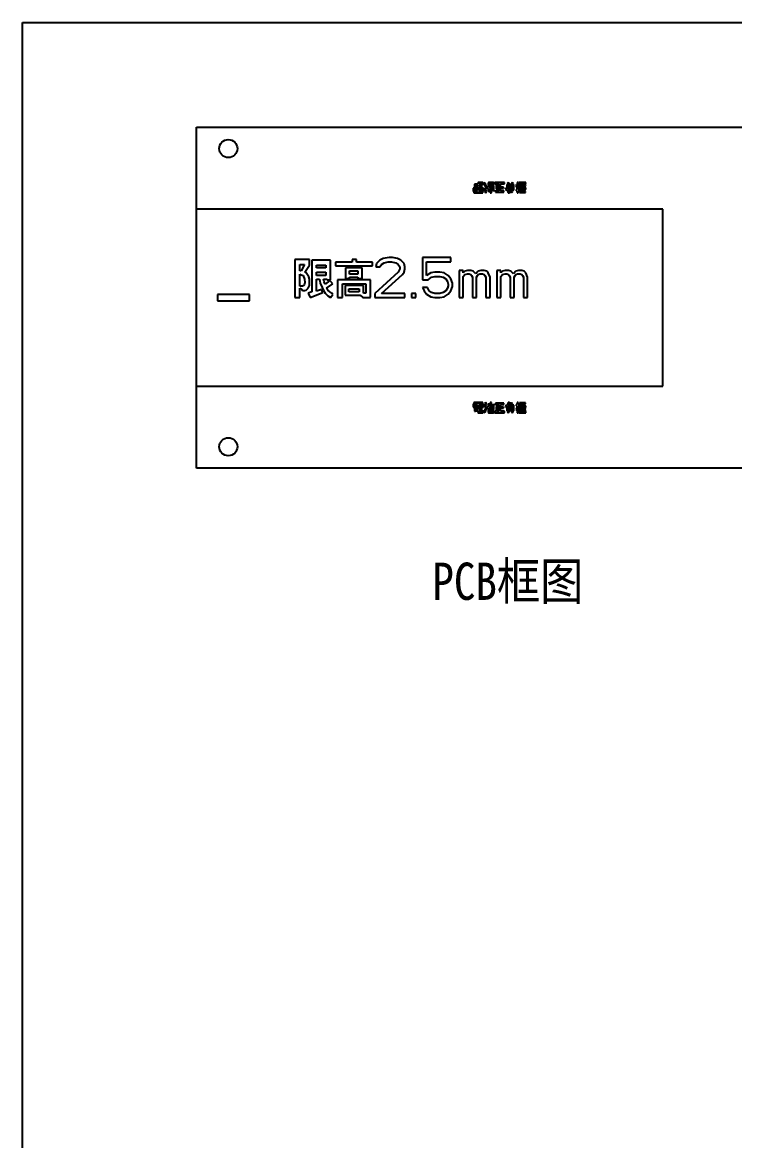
# Model space of a CAD drawing. Header units: millimetres. Extents: x 0 to 297, y 0 to 210.
# Drawn here: x 0 to 66.9, y 105 to 210 of the extents above; entities that cross this region are included whole.
import ezdxf

# ---------------------------------------------------------------- set-up
doc = ezdxf.new("R2010")
doc.units = ezdxf.units.MM
doc.header["$LTSCALE"] = 16.335
doc.layers.get('0').update_dxf_attribs({"linetype": 'CONTINUOUS'})
doc.styles.get("Standard").update_dxf_attribs({"font": 'txt', "width": 0.85})

msp = doc.modelspace()

# ---------------------------------------------------------------- linework, layer by layer
at = {"color": 7, "linetype": 'Continuous'}
for p, q in [((0, 0), (0, 210)), ((0, 210), (297, 210)), ((16.339, 168.152), (16.339, 200.152)), ((16.339, 200.152), (95.339, 200.152)), ((95.339, 168.152), (16.339, 168.152))]:
    msp.add_line(p, q, dxfattribs=at)
at = {"color": 40, "linetype": 'Continuous'}
for p, q in [((42.339, 194.428), (42.339, 194.126)), ((42.45, 194.428), (42.339, 194.428)), ((42.45, 194.809), (42.45, 194.476)), ((42.561, 194.809), (42.45, 194.809)), ((42.45, 194.476), (43.164, 194.476)), ((42.45, 194.206), (42.45, 194.428)), ((42.498, 194.428), (42.498, 194.364)), ((42.704, 194.428), (42.498, 194.428)), ((42.498, 194.364), (42.704, 194.364)), ((42.498, 194.317), (42.498, 194.253)), ((42.704, 194.317), (42.498, 194.317)), ((42.498, 194.253), (42.704, 194.253)), ((42.561, 194.793), (42.561, 194.809)), ((42.767, 194.793), (42.561, 194.793)), ((42.561, 194.666), (42.561, 194.714)), ((42.561, 194.714), (42.767, 194.714)), ((42.767, 194.666), (42.561, 194.666)), ((42.561, 194.539), (42.561, 194.587)), ((42.561, 194.587), (42.767, 194.587)), ((42.767, 194.539), (42.561, 194.539)), ((42.704, 194.364), (42.704, 194.428)), ((42.704, 194.253), (42.704, 194.317)), ((42.752, 194.428), (42.752, 194.206)), ((42.863, 194.428), (42.752, 194.428)), ((42.799, 194.952), (42.767, 194.936)), ((42.767, 194.936), (42.767, 194.793)), ((42.767, 194.714), (42.767, 194.666)), ((42.767, 194.587), (42.767, 194.539)), ((43.228, 194.952), (42.799, 194.952)), ((42.863, 194.206), (42.863, 194.428)), ((42.879, 194.793), (42.879, 194.857)), ((42.879, 194.857), (43.18, 194.857)), ((43.069, 194.793), (42.879, 194.793)), ((42.879, 194.666), (42.879, 194.714)), ((42.879, 194.714), (43.069, 194.714)), ((43.069, 194.666), (42.879, 194.666)), ((42.879, 194.539), (42.879, 194.587)), ((42.879, 194.587), (43.069, 194.587)), ((43.069, 194.539), (42.879, 194.539)), ((42.91, 194.428), (42.91, 194.364)), ((43.148, 194.428), (42.91, 194.428)), ((42.91, 194.364), (43.148, 194.364)), ((42.91, 194.317), (42.91, 194.253)), ((43.148, 194.317), (42.91, 194.317)), ((42.91, 194.253), (43.148, 194.253)), ((43.069, 194.809), (43.069, 194.793)), ((43.164, 194.809), (43.069, 194.809)), ((43.069, 194.714), (43.069, 194.666)), ((43.069, 194.587), (43.069, 194.539)), ((43.148, 194.364), (43.148, 194.428)), ((43.148, 194.253), (43.148, 194.317)), ((43.164, 194.476), (43.164, 194.809)), ((43.18, 194.857), (43.196, 194.841)), ((43.196, 194.841), (43.212, 194.809)), ((43.196, 194.428), (43.196, 194.206)), ((43.291, 194.428), (43.196, 194.428)), ((43.212, 194.809), (43.291, 194.809)), ((43.26, 194.936), (43.228, 194.952)), ((43.26, 194.92), (43.26, 194.936)), ((43.291, 194.809), (43.26, 194.92)), ((43.291, 194.126), (43.291, 194.428)), ((43.466, 194.936), (43.339, 194.872)), ((43.339, 194.872), (43.482, 194.539)), ((43.498, 194.46), (43.339, 194.301)), ((43.339, 194.301), (43.434, 194.237)), ((43.434, 194.237), (43.577, 194.38)), ((43.593, 194.571), (43.466, 194.936)), ((43.482, 194.539), (43.593, 194.571)), ((43.577, 194.38), (43.498, 194.46)), ((43.672, 194.571), (43.625, 194.46)), ((43.625, 194.46), (43.736, 194.412)), ((43.736, 194.539), (43.672, 194.571)), ((43.752, 194.936), (43.736, 194.888)), ((43.736, 194.888), (43.736, 194.539)), ((43.736, 194.412), (43.736, 194.142)), ((43.767, 194.952), (43.752, 194.936)), ((44.228, 194.952), (43.767, 194.952)), ((43.863, 194.491), (43.863, 194.825)), ((43.863, 194.825), (44.148, 194.825)), ((43.926, 194.46), (43.863, 194.491)), ((43.863, 194.142), (43.863, 194.38)), ((43.863, 194.38), (43.926, 194.333)), ((43.926, 194.793), (43.926, 194.46)), ((44.053, 194.793), (43.926, 194.793)), ((43.926, 194.333), (43.926, 193.999)), ((44.053, 194.412), (44.053, 194.793)), ((44.133, 194.38), (44.053, 194.412)), ((44.053, 193.999), (44.053, 194.285)), ((44.053, 194.285), (44.133, 194.253)), ((44.117, 194.714), (44.069, 194.603)), ((44.069, 194.603), (44.133, 194.603)), ((44.18, 194.714), (44.117, 194.714)), ((44.133, 194.603), (44.133, 194.38)), ((44.133, 194.253), (44.133, 194.237)), ((44.148, 194.825), (44.164, 194.793)), ((44.164, 194.793), (44.18, 194.745)), ((44.18, 194.745), (44.291, 194.777)), ((44.244, 194.682), (44.18, 194.714)), ((44.26, 194.936), (44.228, 194.952)), ((44.26, 194.65), (44.244, 194.682)), ((44.275, 194.888), (44.26, 194.936)), ((44.26, 194.237), (44.26, 194.65)), ((44.275, 194.857), (44.275, 194.888)), ((44.291, 194.777), (44.275, 194.857)), ((44.355, 194.952), (44.355, 194.825)), ((45.275, 194.952), (44.355, 194.952)), ((44.355, 194.825), (44.482, 194.825)), ((44.482, 194.825), (44.482, 194.38)), ((44.482, 194.38), (44.609, 194.38)), ((44.609, 194.38), (44.609, 194.825)), ((44.609, 194.825), (44.767, 194.825)), ((44.767, 194.825), (44.767, 194.174)), ((44.894, 194.539), (44.894, 194.825)), ((44.894, 194.825), (45.275, 194.825)), ((45.18, 194.539), (44.894, 194.539)), ((44.894, 194.174), (44.894, 194.428)), ((44.894, 194.428), (45.18, 194.428)), ((45.18, 194.428), (45.18, 194.539)), ((45.275, 194.825), (45.275, 194.952)), ((45.371, 194.444), (45.355, 194.349)), ((45.355, 194.349), (45.482, 194.253)), ((45.434, 194.412), (45.371, 194.444)), ((45.482, 194.38), (45.434, 194.412)), ((45.482, 194.777), (45.482, 194.38)), ((45.609, 194.777), (45.482, 194.777)), ((45.482, 194.253), (45.529, 194.19)), ((45.625, 194.952), (45.513, 194.872)), ((45.513, 194.872), (45.609, 194.777)), ((45.609, 194.603), (45.609, 194.682)), ((45.609, 194.682), (46.021, 194.682)), ((46.021, 194.603), (45.609, 194.603)), ((45.609, 194.46), (45.609, 194.539)), ((45.609, 194.539), (46.021, 194.539)), ((46.021, 194.46), (45.609, 194.46)), ((45.609, 194.317), (45.609, 194.396)), ((45.609, 194.396), (46.021, 194.396)), ((46.021, 194.317), (45.609, 194.317)), ((45.752, 194.793), (45.625, 194.952)), ((45.656, 194.745), (45.752, 194.793)), ((45.974, 194.745), (45.656, 194.745)), ((46.021, 194.952), (45.894, 194.793)), ((45.894, 194.793), (45.974, 194.745)), ((46.133, 194.888), (46.021, 194.952)), ((46.021, 194.682), (46.021, 194.603)), ((46.021, 194.539), (46.021, 194.46)), ((46.021, 194.396), (46.021, 194.317)), ((46.037, 194.777), (46.133, 194.888)), ((46.148, 194.777), (46.037, 194.777)), ((46.148, 194.237), (46.148, 194.777)), ((46.418, 194.73), (46.339, 194.666)), ((46.339, 194.666), (46.466, 194.396)), ((46.371, 194.301), (46.371, 194.19)), ((46.466, 194.301), (46.371, 194.301)), ((46.466, 194.618), (46.418, 194.73)), ((46.466, 194.952), (46.466, 194.618)), ((46.561, 194.952), (46.466, 194.952)), ((46.466, 194.396), (46.466, 194.301)), ((46.561, 194.476), (46.561, 194.952)), ((46.609, 194.539), (46.561, 194.476)), ((46.561, 194.349), (46.656, 194.444)), ((46.561, 194.301), (46.561, 194.349)), ((46.64, 194.301), (46.561, 194.301)), ((46.656, 194.507), (46.609, 194.539)), ((46.625, 194.952), (46.625, 194.857)), ((47.291, 194.952), (46.625, 194.952)), ((46.625, 194.857), (47.291, 194.857)), ((46.64, 194.19), (46.64, 194.301)), ((46.656, 194.714), (46.656, 194.507)), ((46.847, 194.714), (46.656, 194.714)), ((46.656, 194.444), (46.656, 194.412)), ((46.656, 194.412), (46.879, 194.412)), ((46.736, 194.491), (46.736, 194.618)), ((46.736, 194.618), (46.799, 194.618)), ((46.799, 194.491), (46.736, 194.491)), ((46.783, 194.349), (46.783, 194.237)), ((46.926, 194.349), (46.783, 194.349)), ((46.799, 194.618), (46.799, 194.491)), ((46.879, 194.777), (46.847, 194.714)), ((46.99, 194.777), (46.879, 194.777)), ((46.879, 194.412), (46.879, 194.682)), ((46.879, 194.682), (46.926, 194.682)), ((46.91, 194.126), (46.894, 194.253)), ((46.894, 194.253), (47.021, 194.253)), ((46.926, 194.682), (46.926, 194.349)), ((47.006, 194.745), (46.99, 194.777)), ((47.021, 194.777), (47.006, 194.745)), ((47.069, 194.761), (47.021, 194.777)), ((47.021, 194.253), (47.021, 194.682)), ((47.021, 194.682), (47.037, 194.682)), ((47.037, 194.682), (47.085, 194.65)), ((47.037, 194.396), (47.037, 194.301)), ((47.053, 194.396), (47.037, 194.396)), ((47.037, 194.301), (47.275, 194.301)), ((47.069, 194.507), (47.053, 194.396)), ((47.117, 194.714), (47.069, 194.761)), ((47.085, 194.571), (47.069, 194.507)), ((47.085, 194.65), (47.117, 194.634)), ((47.117, 194.634), (47.085, 194.571)), ((47.148, 194.698), (47.117, 194.714)), ((47.117, 194.444), (47.148, 194.523)), ((47.117, 194.396), (47.117, 194.444)), ((47.212, 194.396), (47.117, 194.396)), ((47.18, 194.745), (47.148, 194.698)), ((47.148, 194.523), (47.148, 194.571)), ((47.148, 194.571), (47.18, 194.539)), ((47.212, 194.777), (47.18, 194.745)), ((47.18, 194.539), (47.196, 194.46)), ((47.196, 194.65), (47.244, 194.698)), ((47.26, 194.523), (47.196, 194.65)), ((47.196, 194.46), (47.212, 194.396)), ((47.26, 194.793), (47.212, 194.777)), ((47.244, 194.698), (47.291, 194.73)), ((47.291, 194.73), (47.26, 194.793)), ((47.26, 194.476), (47.26, 194.523)), ((47.275, 194.396), (47.26, 194.476)), ((47.275, 194.301), (47.275, 194.396)), ((47.291, 194.857), (47.291, 194.952)), ((42.339, 194.126), (42.752, 194.126)), ((42.402, 194.079), (42.402, 193.999)), ((42.752, 194.079), (42.402, 194.079)), ((42.402, 193.999), (43.228, 193.999)), ((42.752, 194.206), (42.45, 194.206)), ((42.752, 194.126), (42.752, 194.079)), ((43.196, 194.206), (42.863, 194.206)), ((42.863, 194.079), (42.863, 194.126)), ((42.863, 194.126), (43.291, 194.126)), ((43.228, 194.079), (42.863, 194.079)), ((43.228, 193.999), (43.228, 194.079)), ((43.545, 194.222), (43.402, 194.063)), ((43.402, 194.063), (43.482, 193.999)), ((43.482, 193.999), (43.609, 194.158)), ((43.609, 194.158), (43.545, 194.222)), ((43.736, 194.142), (43.863, 194.142)), ((43.926, 193.999), (44.053, 193.999)), ((44.133, 194.237), (44.26, 194.237)), ((44.418, 194.174), (44.418, 194.047)), ((44.767, 194.174), (44.418, 194.174)), ((44.418, 194.047), (45.228, 194.047)), ((45.228, 194.174), (44.894, 194.174)), ((45.228, 194.047), (45.228, 194.174)), ((45.529, 194.19), (45.561, 194.142)), ((45.561, 194.142), (45.593, 194.079)), ((45.593, 194.079), (45.609, 193.999)), ((45.609, 193.999), (45.752, 193.999)), ((45.672, 194.158), (45.625, 194.237)), ((45.625, 194.237), (45.799, 194.237)), ((45.879, 194.158), (45.672, 194.158)), ((45.752, 193.999), (45.72, 194.063)), ((45.72, 194.063), (45.942, 194.063)), ((45.799, 194.237), (45.879, 194.158)), ((46.069, 194.126), (45.91, 194.237)), ((45.91, 194.237), (46.148, 194.237)), ((45.942, 194.063), (45.974, 194.031)), ((45.974, 194.031), (46.069, 194.126)), ((46.371, 194.19), (46.466, 194.19)), ((46.466, 194.19), (46.466, 193.999)), ((46.466, 193.999), (46.561, 193.999)), ((46.561, 193.999), (46.561, 194.19)), ((46.561, 194.19), (46.64, 194.19)), ((46.672, 194.126), (46.672, 194.015)), ((46.831, 194.126), (46.672, 194.126)), ((46.672, 194.015), (47.26, 194.015)), ((46.783, 194.237), (46.815, 194.237)), ((46.815, 194.237), (46.831, 194.126)), ((47.26, 194.126), (46.91, 194.126)), ((47.26, 194.015), (47.26, 194.126)), ((60.139, 192.452), (16.339, 192.452)), ((60.139, 175.852), (60.139, 192.452)), ((25.586, 187.733), (25.586, 184.152)), ((26.959, 187.733), (25.586, 187.733)), ((26.063, 186.658), (26.063, 187.255)), ((26.063, 187.255), (26.481, 187.255)), ((26.481, 187.255), (26.183, 186.658)), ((26.541, 186.539), (26.959, 187.196)), ((26.959, 187.196), (26.959, 187.733)), ((27.197, 187.673), (27.197, 184.689)), ((28.928, 187.673), (27.197, 187.673)), ((27.615, 186.957), (27.615, 187.196)), ((27.615, 187.196), (28.51, 187.196)), ((28.51, 186.957), (27.615, 186.957)), ((28.51, 187.196), (28.51, 186.957)), ((28.928, 185.823), (28.928, 187.673)), ((29.406, 187.494), (29.406, 187.136)), ((30.957, 187.494), (29.406, 187.494)), ((29.406, 187.136), (32.867, 187.136)), ((30.361, 186.957), (30.361, 185.942)), ((31.912, 186.957), (30.361, 186.957)), ((30.957, 187.733), (30.957, 187.494)), ((31.375, 187.733), (30.957, 187.733)), ((31.375, 187.494), (31.375, 187.733)), ((32.867, 187.494), (31.375, 187.494)), ((31.912, 185.942), (31.912, 186.957)), ((32.867, 187.136), (32.867, 187.494)), ((33.263, 187.352), (33.184, 187.032)), ((33.184, 187.032), (33.576, 187.032)), ((33.576, 187.672), (33.263, 187.352)), ((33.889, 187.832), (33.576, 187.672)), ((33.576, 187.032), (33.733, 187.272)), ((33.733, 187.272), (33.968, 187.432)), ((34.438, 187.912), (33.889, 187.832)), ((33.968, 187.432), (34.359, 187.512)), ((34.359, 187.512), (34.673, 187.512)), ((34.751, 187.912), (34.438, 187.912)), ((34.673, 187.512), (35.064, 187.432)), ((35.221, 187.832), (34.751, 187.912)), ((35.064, 187.432), (35.299, 187.272)), ((35.534, 187.672), (35.221, 187.832)), ((35.299, 187.272), (35.456, 187.032)), ((35.456, 187.032), (35.456, 186.872)), ((35.848, 187.352), (35.534, 187.672)), ((35.926, 187.032), (35.848, 187.352)), ((35.926, 186.872), (35.926, 187.032)), ((37.571, 187.912), (37.571, 185.832)), ((40.234, 187.912), (37.571, 187.912)), ((37.963, 186.232), (37.963, 187.512)), ((37.963, 187.512), (40.234, 187.512)), ((40.234, 187.512), (40.234, 187.912)), ((26.183, 186.658), (26.063, 186.658)), ((26.063, 185.226), (26.063, 186.36)), ((26.063, 186.36), (26.183, 186.3)), ((26.183, 186.3), (26.362, 186.241)), ((26.362, 186.241), (26.481, 185.883)), ((26.481, 185.883), (26.541, 185.584)), ((26.66, 186.479), (26.541, 186.539)), ((26.899, 186.121), (26.66, 186.479)), ((26.959, 185.883), (26.899, 186.121)), ((26.959, 185.286), (26.959, 185.883)), ((27.615, 186.241), (27.615, 186.539)), ((27.615, 186.539), (28.51, 186.539)), ((28.51, 186.241), (27.615, 186.241)), ((27.615, 184.749), (27.615, 185.883)), ((27.615, 185.883), (27.914, 185.883)), ((27.914, 185.883), (27.973, 185.524)), ((28.331, 185.644), (28.272, 185.883)), ((28.272, 185.883), (28.63, 185.883)), ((28.51, 186.539), (28.51, 186.241)), ((28.63, 185.883), (28.63, 185.823)), ((30.361, 185.942), (30.719, 185.942)), ((30.719, 186.36), (30.719, 186.658)), ((30.719, 186.658), (31.494, 186.658)), ((31.494, 186.36), (30.719, 186.36)), ((30.719, 185.942), (30.719, 186.062)), ((30.719, 186.062), (31.494, 186.062)), ((31.494, 186.658), (31.494, 186.36)), ((31.494, 186.062), (31.494, 185.942)), ((31.494, 185.942), (31.912, 185.942)), ((35.299, 186.552), (33.106, 184.552)), ((33.733, 184.552), (35.691, 186.312)), ((35.456, 186.872), (35.299, 186.552)), ((35.691, 186.312), (35.848, 186.552)), ((35.848, 186.552), (35.926, 186.872)), ((38.354, 186.472), (37.963, 186.232)), ((38.119, 185.832), (38.433, 186.072)), ((38.746, 186.552), (38.354, 186.472)), ((38.433, 186.072), (38.746, 186.152)), ((39.216, 186.552), (38.746, 186.552)), ((38.746, 186.152), (39.216, 186.152)), ((39.608, 186.472), (39.216, 186.552)), ((39.216, 186.152), (39.529, 186.072)), ((39.529, 186.072), (39.764, 185.912)), ((39.999, 186.232), (39.608, 186.472)), ((39.764, 185.912), (39.921, 185.672)), ((40.234, 185.912), (39.999, 186.232)), ((40.391, 185.512), (40.234, 185.912)), ((41.018, 186.712), (41.018, 184.152)), ((41.409, 186.712), (41.018, 186.712)), ((41.409, 186.472), (41.409, 186.712)), ((41.566, 186.632), (41.409, 186.472)), ((41.409, 186.152), (41.566, 186.312)), ((41.409, 184.152), (41.409, 186.152)), ((41.801, 186.712), (41.566, 186.632)), ((41.566, 186.312), (41.801, 186.392)), ((42.114, 186.712), (41.801, 186.712)), ((41.801, 186.392), (41.958, 186.392)), ((41.958, 186.392), (42.114, 186.312)), ((42.349, 186.632), (42.114, 186.712)), ((42.114, 186.312), (42.193, 186.232)), ((42.193, 186.232), (42.271, 186.072)), ((42.271, 186.072), (42.271, 184.152)), ((42.584, 186.392), (42.349, 186.632)), ((42.819, 186.632), (42.584, 186.392)), ((42.663, 186.072), (42.741, 186.232)), ((42.663, 184.152), (42.663, 186.072)), ((42.741, 186.232), (42.819, 186.312)), ((43.054, 186.712), (42.819, 186.632)), ((42.819, 186.312), (42.976, 186.392)), ((42.976, 186.392), (43.211, 186.392)), ((43.368, 186.712), (43.054, 186.712)), ((43.211, 186.392), (43.368, 186.312)), ((43.603, 186.632), (43.368, 186.712)), ((43.368, 186.312), (43.446, 186.232)), ((43.446, 186.232), (43.524, 186.072)), ((43.524, 186.072), (43.524, 184.152)), ((43.759, 186.472), (43.603, 186.632)), ((43.916, 186.072), (43.759, 186.472)), ((43.916, 184.152), (43.916, 186.072)), ((44.543, 186.712), (44.543, 184.152)), ((44.934, 186.712), (44.543, 186.712)), ((44.934, 186.472), (44.934, 186.712)), ((45.091, 186.632), (44.934, 186.472)), ((44.934, 186.152), (45.091, 186.312)), ((44.934, 184.152), (44.934, 186.152)), ((45.326, 186.712), (45.091, 186.632)), ((45.091, 186.312), (45.326, 186.392)), ((45.639, 186.712), (45.326, 186.712)), ((45.326, 186.392), (45.483, 186.392)), ((45.483, 186.392), (45.639, 186.312)), ((45.874, 186.632), (45.639, 186.712)), ((45.639, 186.312), (45.718, 186.232)), ((45.718, 186.232), (45.796, 186.072)), ((45.796, 186.072), (45.796, 184.152)), ((46.109, 186.392), (45.874, 186.632)), ((46.344, 186.632), (46.109, 186.392)), ((46.188, 186.072), (46.266, 186.232)), ((46.188, 184.152), (46.188, 186.072)), ((46.266, 186.232), (46.344, 186.312)), ((46.579, 186.712), (46.344, 186.632)), ((46.344, 186.312), (46.501, 186.392)), ((46.501, 186.392), (46.736, 186.392)), ((46.893, 186.712), (46.579, 186.712)), ((46.736, 186.392), (46.893, 186.312)), ((47.128, 186.632), (46.893, 186.712)), ((46.893, 186.312), (46.971, 186.232)), ((46.971, 186.232), (47.049, 186.072)), ((47.049, 186.072), (47.049, 184.152)), ((47.284, 186.472), (47.128, 186.632)), ((47.441, 186.072), (47.284, 186.472)), ((47.441, 184.152), (47.441, 186.072)), ((26.302, 185.226), (26.063, 185.226)), ((26.063, 184.152), (26.063, 185.047)), ((26.063, 185.047), (26.242, 184.928)), ((26.242, 184.928), (26.302, 184.808)), ((26.421, 185.286), (26.302, 185.226)), ((26.302, 184.808), (26.541, 184.808)), ((26.481, 185.405), (26.421, 185.286)), ((26.541, 185.584), (26.481, 185.405)), ((26.541, 184.808), (26.66, 184.868)), ((26.66, 184.868), (26.839, 185.047)), ((26.839, 185.047), (26.959, 185.286)), ((28.093, 184.928), (27.615, 184.749)), ((27.973, 185.524), (28.152, 185.107)), ((28.212, 184.629), (28.093, 184.928)), ((28.152, 185.107), (28.272, 184.808)), ((28.272, 184.808), (28.451, 184.57)), ((28.451, 185.405), (28.331, 185.644)), ((28.868, 185.763), (28.451, 185.405)), ((28.57, 185.047), (29.167, 185.465)), ((28.689, 184.868), (28.57, 185.047)), ((28.63, 185.823), (28.928, 185.823)), ((28.868, 184.689), (28.689, 184.868)), ((29.167, 185.465), (28.868, 185.763)), ((29.585, 185.823), (29.585, 184.152)), ((32.688, 185.823), (29.585, 185.823)), ((30.062, 184.152), (30.062, 185.465)), ((30.062, 185.465), (32.27, 185.465)), ((30.301, 185.286), (30.301, 184.39)), ((32.032, 185.286), (30.301, 185.286)), ((30.659, 184.689), (30.659, 184.987)), ((30.659, 184.987), (31.614, 184.987)), ((31.614, 184.987), (31.614, 184.689)), ((32.032, 184.57), (32.032, 185.286)), ((32.27, 185.465), (32.27, 184.57)), ((32.688, 184.211), (32.688, 185.823)), ((37.571, 185.832), (38.119, 185.832)), ((37.571, 185.112), (37.728, 184.792)), ((38.041, 185.112), (37.571, 185.112)), ((38.198, 184.792), (38.041, 185.112)), ((39.921, 185.032), (39.764, 184.792)), ((39.921, 185.672), (39.999, 185.432)), ((39.999, 185.272), (39.921, 185.032)), ((39.999, 185.432), (39.999, 185.272)), ((40.234, 184.792), (40.391, 185.192)), ((40.391, 185.192), (40.391, 185.512)), ((18.339, 184.452), (18.339, 183.852)), ((21.339, 184.452), (18.339, 184.452)), ((18.339, 183.852), (21.339, 183.852)), ((21.339, 183.852), (21.339, 184.452)), ((25.586, 184.152), (26.063, 184.152)), ((27.197, 184.689), (26.839, 184.57)), ((26.839, 184.57), (27.018, 184.152)), ((27.018, 184.152), (28.212, 184.629)), ((28.451, 184.57), (28.689, 184.331)), ((28.689, 184.331), (28.928, 184.152)), ((29.048, 184.57), (28.868, 184.689)), ((28.928, 184.152), (29.167, 184.45)), ((29.167, 184.45), (29.048, 184.57)), ((29.585, 184.152), (30.062, 184.152)), ((30.301, 184.39), (31.733, 184.39)), ((31.614, 184.689), (30.659, 184.689)), ((31.733, 184.39), (31.972, 184.152)), ((31.972, 184.152), (32.628, 184.152)), ((32.27, 184.57), (32.032, 184.57)), ((32.628, 184.152), (32.688, 184.211)), ((33.106, 184.552), (33.106, 184.152)), ((33.106, 184.152), (35.926, 184.152)), ((35.926, 184.552), (33.733, 184.552)), ((35.926, 184.152), (35.926, 184.552)), ((36.553, 184.552), (36.553, 184.152)), ((36.944, 184.552), (36.553, 184.552)), ((36.553, 184.152), (36.944, 184.152)), ((36.944, 184.152), (36.944, 184.552)), ((37.728, 184.792), (37.963, 184.472)), ((37.963, 184.472), (38.354, 184.232)), ((38.433, 184.632), (38.198, 184.792)), ((38.354, 184.232), (38.746, 184.152)), ((38.746, 184.552), (38.433, 184.632)), ((39.216, 184.552), (38.746, 184.552)), ((38.746, 184.152), (39.216, 184.152)), ((39.529, 184.632), (39.216, 184.552)), ((39.216, 184.152), (39.608, 184.232)), ((39.764, 184.792), (39.529, 184.632)), ((39.608, 184.232), (39.999, 184.472)), ((39.999, 184.472), (40.234, 184.792)), ((41.018, 184.152), (41.409, 184.152)), ((42.271, 184.152), (42.663, 184.152)), ((43.524, 184.152), (43.916, 184.152)), ((44.543, 184.152), (44.934, 184.152)), ((45.796, 184.152), (46.188, 184.152)), ((47.049, 184.152), (47.441, 184.152)), ((16.339, 175.852), (60.139, 175.852)), ((42.402, 174.304), (42.402, 174.225)), ((43.228, 174.304), (42.402, 174.304)), ((43.228, 174.225), (43.228, 174.304)), ((43.482, 174.304), (43.402, 174.241)), ((43.609, 174.145), (43.482, 174.304)), ((43.926, 174.304), (43.926, 173.971)), ((44.053, 174.304), (43.926, 174.304)), ((44.053, 174.018), (44.053, 174.304)), ((45.609, 174.304), (45.593, 174.225)), ((45.752, 174.304), (45.609, 174.304)), ((45.72, 174.241), (45.752, 174.304)), ((46.466, 174.304), (46.466, 174.114)), ((46.561, 174.304), (46.466, 174.304)), ((46.561, 174.114), (46.561, 174.304)), ((42.339, 174.177), (42.339, 173.876)), ((42.752, 174.177), (42.339, 174.177)), ((42.339, 173.876), (42.45, 173.876)), ((42.402, 174.225), (42.752, 174.225)), ((42.45, 173.876), (42.45, 174.098)), ((42.45, 174.098), (42.752, 174.098)), ((42.45, 173.828), (42.45, 173.495)), ((43.164, 173.828), (42.45, 173.828)), ((42.45, 173.495), (42.561, 173.495)), ((42.498, 174.05), (42.498, 173.987)), ((42.704, 174.05), (42.498, 174.05)), ((42.498, 173.987), (42.704, 173.987)), ((42.498, 173.939), (42.498, 173.876)), ((42.704, 173.939), (42.498, 173.939)), ((42.498, 173.876), (42.704, 173.876)), ((42.561, 173.717), (42.561, 173.764)), ((42.561, 173.764), (42.767, 173.764)), ((42.767, 173.717), (42.561, 173.717)), ((42.561, 173.59), (42.561, 173.637)), ((42.561, 173.637), (42.767, 173.637)), ((42.767, 173.59), (42.561, 173.59)), ((42.561, 173.495), (42.561, 173.51)), ((42.561, 173.51), (42.767, 173.51)), ((42.704, 173.987), (42.704, 174.05)), ((42.704, 173.876), (42.704, 173.939)), ((42.752, 174.225), (42.752, 174.177)), ((42.752, 174.098), (42.752, 173.876)), ((42.752, 173.876), (42.863, 173.876)), ((42.767, 173.764), (42.767, 173.717)), ((42.767, 173.637), (42.767, 173.59)), ((42.767, 173.51), (42.767, 173.368)), ((42.767, 173.368), (42.799, 173.352)), ((42.799, 173.352), (43.228, 173.352)), ((42.863, 174.177), (42.863, 174.225)), ((42.863, 174.225), (43.228, 174.225)), ((43.291, 174.177), (42.863, 174.177)), ((42.863, 173.876), (42.863, 174.098)), ((42.863, 174.098), (43.196, 174.098)), ((42.879, 173.717), (42.879, 173.764)), ((42.879, 173.764), (43.069, 173.764)), ((43.069, 173.717), (42.879, 173.717)), ((42.879, 173.59), (42.879, 173.637)), ((42.879, 173.637), (43.069, 173.637)), ((43.069, 173.59), (42.879, 173.59)), ((42.879, 173.447), (42.879, 173.51)), ((42.879, 173.51), (43.069, 173.51)), ((43.18, 173.447), (42.879, 173.447)), ((42.91, 174.05), (42.91, 173.987)), ((43.148, 174.05), (42.91, 174.05)), ((42.91, 173.987), (43.148, 173.987)), ((42.91, 173.939), (42.91, 173.876)), ((43.148, 173.939), (42.91, 173.939)), ((42.91, 173.876), (43.148, 173.876)), ((43.069, 173.764), (43.069, 173.717)), ((43.069, 173.637), (43.069, 173.59)), ((43.069, 173.51), (43.069, 173.495)), ((43.069, 173.495), (43.164, 173.495)), ((43.148, 173.987), (43.148, 174.05)), ((43.148, 173.876), (43.148, 173.939)), ((43.164, 173.495), (43.164, 173.828)), ((43.196, 173.463), (43.18, 173.447)), ((43.196, 174.098), (43.196, 173.876)), ((43.196, 173.876), (43.291, 173.876)), ((43.212, 173.495), (43.196, 173.463)), ((43.291, 173.495), (43.212, 173.495)), ((43.228, 173.352), (43.26, 173.368)), ((43.26, 173.383), (43.291, 173.495)), ((43.26, 173.368), (43.26, 173.383)), ((43.291, 173.876), (43.291, 174.177)), ((43.434, 174.066), (43.339, 174.003)), ((43.339, 174.003), (43.498, 173.844)), ((43.482, 173.764), (43.339, 173.431)), ((43.339, 173.431), (43.466, 173.368)), ((43.402, 174.241), (43.545, 174.082)), ((43.577, 173.923), (43.434, 174.066)), ((43.466, 173.368), (43.593, 173.733)), ((43.593, 173.733), (43.482, 173.764)), ((43.498, 173.844), (43.577, 173.923)), ((43.545, 174.082), (43.609, 174.145)), ((43.736, 173.891), (43.625, 173.844)), ((43.625, 173.844), (43.672, 173.733)), ((43.672, 173.733), (43.736, 173.764)), ((43.736, 174.161), (43.736, 173.891)), ((43.863, 174.161), (43.736, 174.161)), ((43.736, 173.764), (43.736, 173.415)), ((43.736, 173.415), (43.752, 173.368)), ((43.752, 173.368), (43.767, 173.352)), ((43.767, 173.352), (44.228, 173.352)), ((43.863, 173.923), (43.863, 174.161)), ((43.926, 173.971), (43.863, 173.923)), ((43.863, 173.812), (43.926, 173.844)), ((43.863, 173.479), (43.863, 173.812)), ((44.148, 173.479), (43.863, 173.479)), ((43.926, 173.844), (43.926, 173.51)), ((43.926, 173.51), (44.053, 173.51)), ((44.133, 174.05), (44.053, 174.018)), ((44.053, 173.891), (44.133, 173.923)), ((44.053, 173.51), (44.053, 173.891)), ((44.069, 173.701), (44.117, 173.59)), ((44.133, 173.701), (44.069, 173.701)), ((44.117, 173.59), (44.18, 173.59)), ((44.133, 174.066), (44.133, 174.05)), ((44.26, 174.066), (44.133, 174.066)), ((44.133, 173.923), (44.133, 173.701)), ((44.164, 173.51), (44.148, 173.479)), ((44.18, 173.558), (44.164, 173.51)), ((44.18, 173.59), (44.244, 173.622)), ((44.291, 173.526), (44.18, 173.558)), ((44.228, 173.352), (44.26, 173.368)), ((44.244, 173.622), (44.26, 173.653)), ((44.26, 173.653), (44.26, 174.066)), ((44.26, 173.368), (44.275, 173.415)), ((44.275, 173.447), (44.291, 173.526)), ((44.275, 173.415), (44.275, 173.447)), ((44.355, 173.479), (44.355, 173.352)), ((44.482, 173.479), (44.355, 173.479)), ((44.355, 173.352), (45.275, 173.352)), ((44.418, 174.257), (44.418, 174.13)), ((45.228, 174.257), (44.418, 174.257)), ((44.418, 174.13), (44.767, 174.13)), ((44.482, 173.923), (44.482, 173.479)), ((44.609, 173.923), (44.482, 173.923)), ((44.609, 173.479), (44.609, 173.923)), ((44.767, 173.479), (44.609, 173.479)), ((44.767, 174.13), (44.767, 173.479)), ((44.894, 173.876), (44.894, 174.13)), ((44.894, 174.13), (45.228, 174.13)), ((45.18, 173.876), (44.894, 173.876)), ((44.894, 173.479), (44.894, 173.764)), ((44.894, 173.764), (45.18, 173.764)), ((45.275, 173.479), (44.894, 173.479)), ((45.18, 173.764), (45.18, 173.876)), ((45.228, 174.13), (45.228, 174.257)), ((45.275, 173.352), (45.275, 173.479)), ((45.482, 174.05), (45.355, 173.955)), ((45.355, 173.955), (45.371, 173.86)), ((45.371, 173.86), (45.434, 173.891)), ((45.434, 173.891), (45.482, 173.923)), ((45.529, 174.114), (45.482, 174.05)), ((45.482, 173.923), (45.482, 173.526)), ((45.482, 173.526), (45.609, 173.526)), ((45.609, 173.526), (45.513, 173.431)), ((45.513, 173.431), (45.625, 173.352)), ((45.561, 174.161), (45.529, 174.114)), ((45.593, 174.225), (45.561, 174.161)), ((45.609, 173.907), (45.609, 173.987)), ((45.609, 173.987), (46.021, 173.987)), ((46.021, 173.907), (45.609, 173.907)), ((45.609, 173.764), (45.609, 173.844)), ((45.609, 173.844), (46.021, 173.844)), ((46.021, 173.764), (45.609, 173.764)), ((45.609, 173.622), (45.609, 173.701)), ((45.609, 173.701), (46.021, 173.701)), ((46.021, 173.622), (45.609, 173.622)), ((45.625, 174.066), (45.672, 174.145)), ((45.799, 174.066), (45.625, 174.066)), ((45.625, 173.352), (45.752, 173.51)), ((45.752, 173.51), (45.656, 173.558)), ((45.656, 173.558), (45.974, 173.558)), ((45.672, 174.145), (45.879, 174.145)), ((45.942, 174.241), (45.72, 174.241)), ((45.879, 174.145), (45.799, 174.066)), ((45.974, 173.558), (45.894, 173.51)), ((45.894, 173.51), (46.021, 173.352)), ((45.91, 174.066), (46.069, 174.177)), ((46.148, 174.066), (45.91, 174.066)), ((45.974, 174.272), (45.942, 174.241)), ((46.069, 174.177), (45.974, 174.272)), ((46.021, 173.987), (46.021, 173.907)), ((46.021, 173.844), (46.021, 173.764)), ((46.021, 173.701), (46.021, 173.622)), ((46.021, 173.352), (46.133, 173.415)), ((46.133, 173.415), (46.037, 173.526)), ((46.037, 173.526), (46.148, 173.526)), ((46.148, 173.526), (46.148, 174.066)), ((46.466, 173.907), (46.339, 173.637)), ((46.339, 173.637), (46.418, 173.574)), ((46.371, 174.114), (46.371, 174.003)), ((46.466, 174.114), (46.371, 174.114)), ((46.371, 174.003), (46.466, 174.003)), ((46.418, 173.574), (46.466, 173.685)), ((46.466, 174.003), (46.466, 173.907)), ((46.466, 173.685), (46.466, 173.352)), ((46.466, 173.352), (46.561, 173.352)), ((46.64, 174.114), (46.561, 174.114)), ((46.561, 173.955), (46.561, 174.003)), ((46.561, 174.003), (46.64, 174.003)), ((46.656, 173.86), (46.561, 173.955)), ((46.561, 173.828), (46.609, 173.764)), ((46.561, 173.352), (46.561, 173.828)), ((46.609, 173.764), (46.656, 173.796)), ((46.625, 173.447), (46.625, 173.352)), ((47.291, 173.447), (46.625, 173.447)), ((46.625, 173.352), (47.291, 173.352)), ((46.64, 174.003), (46.64, 174.114)), ((46.656, 173.891), (46.656, 173.86)), ((46.879, 173.891), (46.656, 173.891)), ((46.656, 173.796), (46.656, 173.59)), ((46.656, 173.59), (46.847, 173.59)), ((46.672, 174.288), (46.672, 174.177)), ((47.26, 174.288), (46.672, 174.288)), ((46.672, 174.177), (46.831, 174.177)), ((46.736, 173.685), (46.736, 173.812)), ((46.736, 173.812), (46.799, 173.812)), ((46.799, 173.685), (46.736, 173.685)), ((46.783, 174.066), (46.783, 173.955)), ((46.815, 174.066), (46.783, 174.066)), ((46.783, 173.955), (46.926, 173.955)), ((46.799, 173.812), (46.799, 173.685)), ((46.831, 174.177), (46.815, 174.066)), ((46.847, 173.59), (46.879, 173.526)), ((46.879, 173.622), (46.879, 173.891)), ((46.926, 173.622), (46.879, 173.622)), ((46.879, 173.526), (46.99, 173.526)), ((46.894, 174.05), (46.91, 174.177)), ((47.021, 174.05), (46.894, 174.05)), ((46.91, 174.177), (47.26, 174.177)), ((46.926, 173.955), (46.926, 173.622)), ((46.99, 173.526), (47.006, 173.558)), ((47.006, 173.558), (47.021, 173.526)), ((47.021, 173.622), (47.021, 174.05)), ((47.037, 173.622), (47.021, 173.622)), ((47.021, 173.526), (47.069, 173.542)), ((47.037, 174.003), (47.037, 173.907)), ((47.275, 174.003), (47.037, 174.003)), ((47.037, 173.907), (47.053, 173.907)), ((47.085, 173.653), (47.037, 173.622)), ((47.053, 173.907), (47.069, 173.796)), ((47.069, 173.796), (47.085, 173.733)), ((47.069, 173.542), (47.117, 173.59)), ((47.085, 173.733), (47.117, 173.669)), ((47.117, 173.669), (47.085, 173.653)), ((47.117, 173.86), (47.117, 173.907)), ((47.117, 173.907), (47.212, 173.907)), ((47.148, 173.78), (47.117, 173.86)), ((47.117, 173.59), (47.148, 173.606)), ((47.148, 173.733), (47.148, 173.78)), ((47.18, 173.764), (47.148, 173.733)), ((47.148, 173.606), (47.18, 173.558)), ((47.196, 173.844), (47.18, 173.764)), ((47.18, 173.558), (47.212, 173.526)), ((47.212, 173.907), (47.196, 173.844)), ((47.196, 173.653), (47.26, 173.78)), ((47.244, 173.606), (47.196, 173.653)), ((47.212, 173.526), (47.26, 173.51)), ((47.291, 173.574), (47.244, 173.606)), ((47.26, 174.177), (47.26, 174.288)), ((47.26, 173.828), (47.275, 173.907)), ((47.26, 173.78), (47.26, 173.828)), ((47.26, 173.51), (47.291, 173.574)), ((47.275, 173.907), (47.275, 174.003)), ((47.291, 173.352), (47.291, 173.447))]:
    msp.add_line(p, q, dxfattribs=at)
at = {"color": 7, "linetype": 'Continuous'}
for centre, radius in [((19.339, 198.152), 0.85), ((44.389, 194.552), 0.4), ((44.389, 173.752), 0.4), ((19.339, 170.152), 0.85)]:
    msp.add_circle(centre, radius, dxfattribs=at)

# ---------------------------------------------------------------- texts
at = {"color": 2, "linetype": 'Continuous', "insert": (38.498, 159.276), "char_height": 3.5, "width": 26.5819, "attachment_point": 1, "line_spacing_factor": 0.9}
msp.add_mtext('{\\fKaiTi|b0|i0|c0|p49;PCB\\fKaiTi|b0|i0|c134|p49;框图}', dxfattribs=at)

doc.saveas('drawing.dxf')
